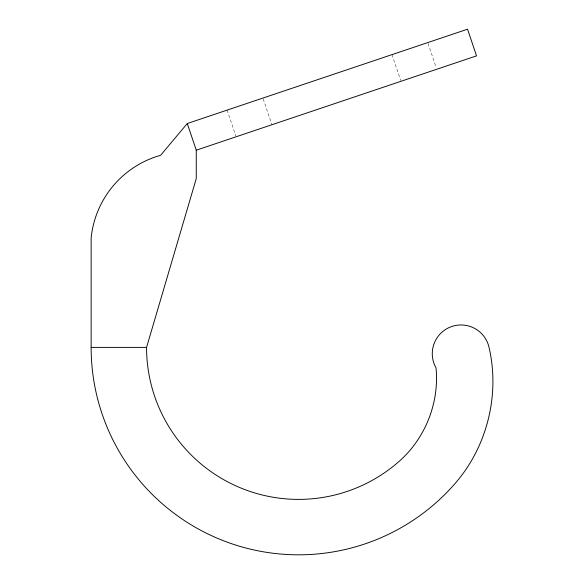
<?xml version="1.0" encoding="UTF-8"?>
<svg xmlns="http://www.w3.org/2000/svg" width="584" height="584" viewBox="0 0 584 584"><rect width="100%" height="100%" fill="white"/><g stroke="black" fill="none" stroke-linecap="round" stroke-linejoin="round"><path stroke-width="0.44" stroke-dasharray="2.92 2.19" d="M428.079 43.442L436.182 67.532M392.003 54.626L400.69 80.431M263.194 98.93L271.881 124.742M227.118 110.113L235.805 135.926"/><path stroke-width="0.88" d="M91.133 347.392L91.133 238.104A95.842 95.842 0 0 1 160.622 155.3L187.289 123.516L467.55 29.2L476.522 55.867L196.268 150.19L196.268 178.551L146.562 347.392L91.133 347.392A207.429 207.429 0 0 0 454.498 484.173C486.844 447.548 500.086 395.361 489.122 347.75A28.74 28.74 0 0 0 450.819 326.828A28.74 28.74 0 0 0 436.014 367.883C439.475 402.653 425.305 438.467 399.003 461.477A152.001 152.001 0 0 1 146.562 347.392M187.289 123.516L196.268 150.19"/></g></svg>
